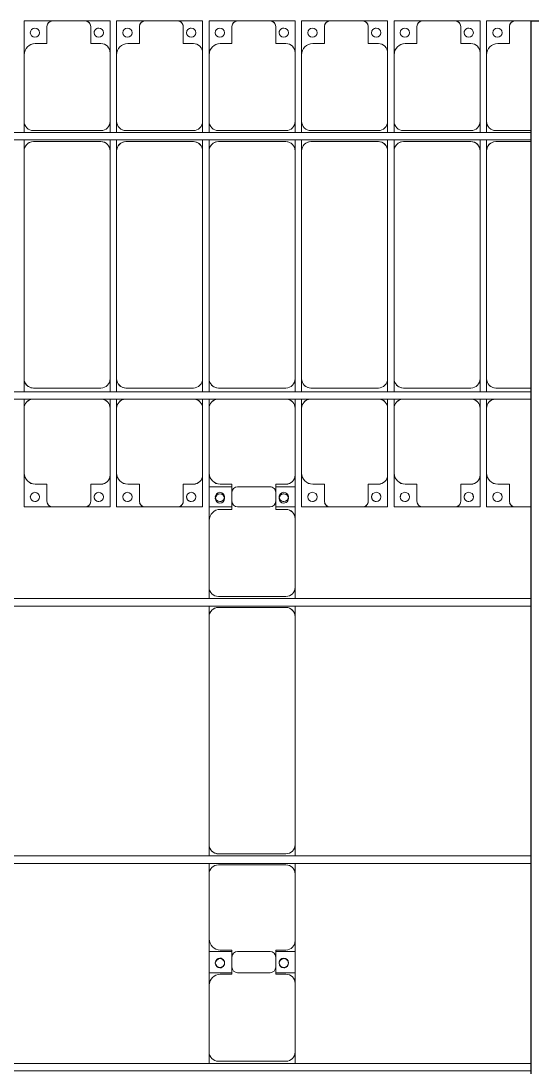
# Model space of a CAD drawing. Header units: millimetres. Extents: x -496478 to -186190, y -204059 to -87354.
# Drawn here: x -423992 to -421212, y -100933 to -95284 of the extents above; entities that cross this region are included whole.
import ezdxf

# ---------------------------------------------------------------- set-up
doc = ezdxf.new("R2010")
doc.units = ezdxf.units.MM
for name, color, linetype, lineweight in [('A-DETL-MBND', 5, 'Continuous', 9), ('A-GENM', 13, 'Continuous', 9), ('S-BEAM', 12, 'Continuous', 9)]:
    doc.layers.add(name, color=color, linetype=linetype, lineweight=lineweight)

# ---------------------------------------------------------------- blocks, each defined once
blk = doc.blocks.new('Dải phao đi lại kèm đỡ invester - DẢI PHAO ĐI LẠI-V1-BỐ TRÍ KHUNG KẾT CẤU BÈ PIN 01')
at = {"layer": 'A-DETL-MBND', "color": 8}
for p, q in [((14758.4, 1312.2), (14911.8, 1312.2)), ((14758.4, 1129.7), (14758.4, 1312.2)), ((14911.8, 1312.2), (14758.4, 1312.2)), ((15088.2, 1312.2), (14911.8, 1312.2)), ((15088.2, 1312.2), (15223.4, 1312.2)), ((15223.4, 1312.2), (15088.2, 1312.2)), ((15223.4, 1312.2), (15223.4, 1139.7)), ((15258.4, 1312.2), (15411.8, 1312.2)), ((15258.4, 1129.7), (15258.4, 1312.2)), ((15411.8, 1312.2), (15258.4, 1312.2)), ((15588.2, 1312.2), (15411.8, 1312.2)), ((15588.2, 1312.2), (15723.4, 1312.2)), ((15723.4, 1312.2), (15588.2, 1312.2)), ((15723.4, 1312.2), (15723.4, 1139.7)), ((15758.4, 1312.2), (15911.8, 1312.2)), ((15758.4, 1129.7), (15758.4, 1312.2)), ((15911.8, 1312.2), (15758.4, 1312.2)), ((16088.2, 1312.2), (15911.8, 1312.2)), ((16088.2, 1312.2), (16223.4, 1312.2)), ((16223.4, 1312.2), (16088.2, 1312.2)), ((16223.4, 1312.2), (16223.4, 1139.7)), ((16258.4, 1312.2), (16411.8, 1312.2)), ((16258.4, 1129.7), (16258.4, 1312.2)), ((16411.8, 1312.2), (16258.4, 1312.2)), ((16588.2, 1312.2), (16411.8, 1312.2)), ((16588.2, 1312.2), (16723.4, 1312.2)), ((16723.4, 1312.2), (16588.2, 1312.2)), ((16723.4, 1312.2), (16723.4, 1139.7)), ((16758.4, 1312.2), (16911.8, 1312.2)), ((16758.4, 1129.7), (16758.4, 1312.2)), ((16911.8, 1312.2), (16758.4, 1312.2)), ((17088.2, 1312.2), (16911.8, 1312.2)), ((17088.2, 1312.2), (17223.4, 1312.2)), ((17223.4, 1312.2), (17088.2, 1312.2)), ((17223.4, 1312.2), (17223.4, 1139.7)), ((17258.4, 1312.2), (17411.8, 1312.2)), ((17258.4, 1129.7), (17258.4, 1312.2)), ((17411.8, 1312.2), (17258.4, 1312.2)), ((17500, 1312.2), (17411.8, 1312.2)), ((14881.8, 1282.2), (14881.8, 1189.7)), ((15118.2, 1189.7), (15118.2, 1282.2)), ((15381.8, 1282.2), (15381.8, 1189.7)), ((15618.2, 1189.7), (15618.2, 1282.2)), ((15881.8, 1282.2), (15881.8, 1189.7)), ((16118.2, 1189.7), (16118.2, 1282.2)), ((16381.8, 1282.2), (16381.8, 1189.7)), ((16618.2, 1189.7), (16618.2, 1282.2)), ((16881.8, 1282.2), (16881.8, 1189.7)), ((17118.2, 1189.7), (17118.2, 1282.2)), ((17381.8, 1282.2), (17381.8, 1189.7)), ((14881.8, 1189.7), (14818.4, 1189.7)), ((15173.4, 1189.7), (15118.2, 1189.7)), ((15381.8, 1189.7), (15318.4, 1189.7)), ((15673.4, 1189.7), (15618.2, 1189.7)), ((15881.8, 1189.7), (15818.4, 1189.7)), ((16173.4, 1189.7), (16118.2, 1189.7)), ((16381.8, 1189.7), (16318.4, 1189.7)), ((16673.4, 1189.7), (16618.2, 1189.7)), ((16881.8, 1189.7), (16818.4, 1189.7)), ((17173.4, 1189.7), (17118.2, 1189.7)), ((17381.8, 1189.7), (17318.4, 1189.7)), ((15223.4, 769.7), (15223.4, 1139.7)), ((15723.4, 769.7), (15723.4, 1139.7)), ((16223.4, 769.7), (16223.4, 1139.7)), ((16723.4, 769.7), (16723.4, 1139.7)), ((17223.4, 769.7), (17223.4, 1139.7)), ((14758.4, 1129.7), (14758.4, 769.7)), ((15258.4, 1129.7), (15258.4, 769.7)), ((15758.4, 1129.7), (15758.4, 769.7)), ((16258.4, 1129.7), (16258.4, 769.7)), ((16758.4, 1129.7), (16758.4, 769.7)), ((17258.4, 1129.7), (17258.4, 769.7)), ((14758.4, 709.7), (14758.4, 769.7)), ((15223.4, 769.7), (15223.4, 709.7)), ((15258.4, 709.7), (15258.4, 769.7)), ((15723.4, 769.7), (15723.4, 709.7)), ((15758.4, 709.7), (15758.4, 769.7)), ((16223.4, 769.7), (16223.4, 709.7)), ((16258.4, 709.7), (16258.4, 769.7)), ((16723.4, 769.7), (16723.4, 709.7)), ((16758.4, 709.7), (16758.4, 769.7)), ((17223.4, 769.7), (17223.4, 709.7)), ((17258.4, 709.7), (17258.4, 769.7)), ((14808.4, 719.7), (15173.4, 719.7)), ((15308.4, 719.7), (15673.4, 719.7)), ((15808.4, 719.7), (16173.4, 719.7)), ((16308.4, 719.7), (16673.4, 719.7)), ((16808.4, 719.7), (17173.4, 719.7)), ((17308.4, 719.7), (17500, 719.7)), ((14758.4, 610.3), (14758.4, 669.7)), ((15173.4, 660.3), (14808.4, 660.3)), ((15223.4, 669.7), (15223.4, 610.3)), ((15258.4, 610.3), (15258.4, 669.7)), ((15673.4, 660.3), (15308.4, 660.3)), ((15723.4, 669.7), (15723.4, 610.3)), ((15758.4, 610.3), (15758.4, 669.7)), ((16173.4, 660.3), (15808.4, 660.3)), ((16223.4, 669.7), (16223.4, 610.3)), ((16258.4, 610.3), (16258.4, 669.7)), ((16673.4, 660.3), (16308.4, 660.3)), ((16723.4, 669.7), (16723.4, 610.3)), ((16758.4, 610.3), (16758.4, 669.7)), ((17173.4, 660.3), (16808.4, 660.3)), ((17223.4, 669.7), (17223.4, 610.3)), ((17258.4, 610.3), (17258.4, 669.7)), ((17500, 660.3), (17308.4, 660.3)), ((14758.4, 610.3), (14758.4, -620.3)), ((15223.4, -620.3), (15223.4, 610.3)), ((15258.4, 610.3), (15258.4, -620.3)), ((15723.4, -620.3), (15723.4, 610.3)), ((15758.4, 610.3), (15758.4, -620.3)), ((16223.4, -620.3), (16223.4, 610.3)), ((16258.4, 610.3), (16258.4, -620.3)), ((16723.4, -620.3), (16723.4, 610.3)), ((16758.4, 610.3), (16758.4, -620.3)), ((17223.4, -620.3), (17223.4, 610.3)), ((17258.4, 610.3), (17258.4, -620.3)), ((14758.4, -690.3), (14758.4, -620.3)), ((15223.4, -620.3), (15223.4, -690.3)), ((15258.4, -690.3), (15258.4, -620.3)), ((15723.4, -620.3), (15723.4, -690.3)), ((15758.4, -690.3), (15758.4, -620.3)), ((16223.4, -620.3), (16223.4, -690.3)), ((16258.4, -690.3), (16258.4, -620.3)), ((16723.4, -620.3), (16723.4, -690.3)), ((16758.4, -690.3), (16758.4, -620.3)), ((17223.4, -620.3), (17223.4, -690.3)), ((17258.4, -690.3), (17258.4, -620.3)), ((14808.4, -670.3), (15173.4, -670.3)), ((15308.4, -670.3), (15673.4, -670.3)), ((15808.4, -670.3), (16173.4, -670.3)), ((16308.4, -670.3), (16673.4, -670.3)), ((16808.4, -670.3), (17173.4, -670.3)), ((17308.4, -670.3), (17500, -670.3)), ((14758.4, -779.7), (14758.4, -730.3)), ((15223.4, -730.3), (15223.4, -779.7)), ((15258.4, -779.7), (15258.4, -730.3)), ((15723.4, -730.3), (15723.4, -779.7)), ((15758.4, -779.7), (15758.4, -730.3)), ((16223.4, -730.3), (16223.4, -779.7)), ((16258.4, -779.7), (16258.4, -730.3)), ((16723.4, -730.3), (16723.4, -779.7)), ((16758.4, -779.7), (16758.4, -730.3)), ((17223.4, -730.3), (17223.4, -779.7)), ((17258.4, -779.7), (17258.4, -730.3)), ((14758.4, -779.7), (14758.4, -1129.7)), ((15223.4, -1139.7), (15223.4, -779.7)), ((15258.4, -779.7), (15258.4, -1129.7)), ((15723.4, -1139.7), (15723.4, -779.7)), ((15758.4, -779.7), (15758.4, -1129.7)), ((16223.4, -1139.7), (16223.4, -779.7)), ((16258.4, -779.7), (16258.4, -1129.7)), ((16723.4, -1139.7), (16723.4, -779.7)), ((16758.4, -779.7), (16758.4, -1129.7)), ((17223.4, -1139.7), (17223.4, -779.7)), ((17258.4, -779.7), (17258.4, -1129.7)), ((14758.4, -1312.2), (14758.4, -1129.7)), ((15258.4, -1312.2), (15258.4, -1129.7)), ((15758.4, -1312.2), (15758.4, -1129.7)), ((16258.4, -1312.2), (16258.4, -1129.7)), ((16758.4, -1312.2), (16758.4, -1129.7)), ((17258.4, -1312.2), (17258.4, -1129.7)), ((15223.4, -1139.7), (15223.4, -1312.2)), ((15723.4, -1139.7), (15723.4, -1312.2)), ((16223.4, -1139.7), (16223.4, -1312.2)), ((16723.4, -1139.7), (16723.4, -1312.2)), ((17223.4, -1139.7), (17223.4, -1312.2)), ((14818.4, -1189.7), (14881.8, -1189.7)), ((14881.8, -1189.7), (14881.8, -1282.2)), ((15118.2, -1282.2), (15118.2, -1189.7)), ((15118.2, -1189.7), (15173.4, -1189.7)), ((15318.4, -1189.7), (15381.8, -1189.7)), ((15381.8, -1189.7), (15381.8, -1282.2)), ((15618.2, -1282.2), (15618.2, -1189.7)), ((15618.2, -1189.7), (15673.4, -1189.7)), ((15818.4, -1189.7), (15881.8, -1189.7)), ((15881.8, -1189.7), (15881.8, -1282.2)), ((16118.2, -1282.2), (16118.2, -1189.7)), ((16118.2, -1189.7), (16173.4, -1189.7)), ((16318.4, -1189.7), (16381.8, -1189.7)), ((16381.8, -1189.7), (16381.8, -1282.2)), ((16618.2, -1282.2), (16618.2, -1189.7)), ((16618.2, -1189.7), (16673.4, -1189.7)), ((16818.4, -1189.7), (16881.8, -1189.7)), ((16881.8, -1189.7), (16881.8, -1282.2)), ((17118.2, -1282.2), (17118.2, -1189.7)), ((17118.2, -1189.7), (17173.4, -1189.7)), ((17318.4, -1189.7), (17381.8, -1189.7)), ((17381.8, -1189.7), (17381.8, -1282.2)), ((14911.8, -1312.2), (14758.4, -1312.2)), ((14758.4, -1312.2), (14911.8, -1312.2)), ((14911.8, -1312.2), (15088.2, -1312.2)), ((15223.4, -1312.2), (15088.2, -1312.2)), ((15088.2, -1312.2), (15223.4, -1312.2)), ((15411.8, -1312.2), (15258.4, -1312.2)), ((15258.4, -1312.2), (15411.8, -1312.2)), ((15411.8, -1312.2), (15588.2, -1312.2)), ((15723.4, -1312.2), (15588.2, -1312.2)), ((15588.2, -1312.2), (15723.4, -1312.2)), ((15881.8, -1312.2), (15758.4, -1312.2)), ((15911.8, -1312.2), (16088.2, -1312.2)), ((16223.4, -1312.2), (16118.2, -1312.2)), ((16411.8, -1312.2), (16258.4, -1312.2)), ((16258.4, -1312.2), (16411.8, -1312.2)), ((16411.8, -1312.2), (16588.2, -1312.2)), ((16723.4, -1312.2), (16588.2, -1312.2)), ((16588.2, -1312.2), (16723.4, -1312.2)), ((16911.8, -1312.2), (16758.4, -1312.2)), ((16758.4, -1312.2), (16911.8, -1312.2)), ((16911.8, -1312.2), (17088.2, -1312.2)), ((17223.4, -1312.2), (17088.2, -1312.2)), ((17088.2, -1312.2), (17223.4, -1312.2)), ((17411.8, -1312.2), (17258.4, -1312.2)), ((17258.4, -1312.2), (17411.8, -1312.2)), ((17411.8, -1312.2), (17500, -1312.2))]:
    blk.add_line(p, q, dxfattribs=at)
for centre, radius, start, end in [((14911.8, 1282.2), 30, 90, 180), ((14911.8, 1282.2), 30, 90, 165), ((14911.8, 1282.2), 30, 90, 105), ((14911.8, 1282.2), 30, 90, 105), ((15088.2, 1282.2), 30, 360, 90), ((15088.2, 1282.2), 30, 75, 90), ((15088.2, 1282.2), 30, 15, 90), ((15088.2, 1282.2), 30, 75, 90), ((15411.8, 1282.2), 30, 90, 180), ((15411.8, 1282.2), 30, 90, 165), ((15411.8, 1282.2), 30, 90, 105), ((15411.8, 1282.2), 30, 90, 105), ((15588.2, 1282.2), 30, 360, 90), ((15588.2, 1282.2), 30, 75, 90), ((15588.2, 1282.2), 30, 15, 90), ((15588.2, 1282.2), 30, 75, 90), ((15911.8, 1282.2), 30, 90, 180), ((15911.8, 1282.2), 30, 90, 165), ((15911.8, 1282.2), 30, 90, 105), ((15911.8, 1282.2), 30, 90, 105), ((16088.2, 1282.2), 30, 360, 90), ((16088.2, 1282.2), 30, 75, 90), ((16088.2, 1282.2), 30, 15, 90), ((16088.2, 1282.2), 30, 75, 90), ((16411.8, 1282.2), 30, 90, 180), ((16411.8, 1282.2), 30, 90, 165), ((16411.8, 1282.2), 30, 90, 105), ((16411.8, 1282.2), 30, 90, 105), ((16588.2, 1282.2), 30, 0, 90), ((16588.2, 1282.2), 30, 75, 90), ((16588.2, 1282.2), 30, 15, 90), ((16588.2, 1282.2), 30, 75, 90), ((16911.8, 1282.2), 30, 90, 180), ((16911.8, 1282.2), 30, 90, 165), ((16911.8, 1282.2), 30, 90, 105), ((16911.8, 1282.2), 30, 90, 105), ((17088.2, 1282.2), 30, 360, 90), ((17088.2, 1282.2), 30, 75, 90), ((17088.2, 1282.2), 30, 15, 90), ((17088.2, 1282.2), 30, 75, 90), ((17411.8, 1282.2), 30, 90, 180), ((17411.8, 1282.2), 30, 90, 165), ((17411.8, 1282.2), 30, 90, 105), ((17411.8, 1282.2), 30, 90, 105), ((14816.8, 1248.6), 25, 90, 270), ((14816.8, 1248.6), 25, 270, 90), ((15161.8, 1248.6), 25, 90, 270), ((15161.8, 1248.6), 25, 150, 180), ((15161.8, 1248.6), 25, 120, 135), ((15161.8, 1248.6), 25, 90, 105), ((15161.8, 1248.6), 25, 270, 90), ((15316.8, 1248.6), 25, 90, 270), ((15316.8, 1248.6), 25, 270, 90), ((15661.8, 1248.6), 25, 90, 270), ((15661.8, 1248.6), 25, 150, 180), ((15661.8, 1248.6), 25, 120, 135), ((15661.8, 1248.6), 25, 90, 105), ((15661.8, 1248.6), 25, 270, 90), ((15816.8, 1248.6), 25, 90, 270), ((15816.8, 1248.6), 25, 270, 90), ((16161.8, 1248.6), 25, 90, 270), ((16161.8, 1248.6), 25, 150, 180), ((16161.8, 1248.6), 25, 120, 135), ((16161.8, 1248.6), 25, 90, 105), ((16161.8, 1248.6), 25, 270, 90), ((16316.8, 1248.6), 25, 90, 270), ((16316.8, 1248.6), 25, 270, 90), ((16661.8, 1248.6), 25, 90, 270), ((16661.8, 1248.6), 25, 150, 180), ((16661.8, 1248.6), 25, 120, 135), ((16661.8, 1248.6), 25, 90, 105), ((16661.8, 1248.6), 25, 270, 90), ((16816.8, 1248.6), 25, 90, 270), ((16816.8, 1248.6), 25, 270, 90), ((17161.8, 1248.6), 25, 90, 270), ((17161.8, 1248.6), 25, 150, 180), ((17161.8, 1248.6), 25, 120, 135), ((17161.8, 1248.6), 25, 90, 105), ((17161.8, 1248.6), 25, 270, 90), ((17316.8, 1248.6), 25, 90, 270), ((17316.8, 1248.6), 25, 270, 90), ((14818.4, 1129.7), 60, 90, 180), ((14818.4, 1129.7), 60, 90, 135), ((15173.4, 1139.7), 50, 360, 90), ((15173.4, 1139.7), 50, 45, 90), ((15318.4, 1129.7), 60, 90, 180), ((15318.4, 1129.7), 60, 90, 135), ((15673.4, 1139.7), 50, 0, 90), ((15673.4, 1139.7), 50, 45, 90), ((15818.4, 1129.7), 60, 90, 180), ((15818.4, 1129.7), 60, 90, 135), ((16173.4, 1139.7), 50, 0, 90), ((16173.4, 1139.7), 50, 45, 90), ((16318.4, 1129.7), 60, 90, 180), ((16318.4, 1129.7), 60, 90, 135), ((16673.4, 1139.7), 50, 360, 90), ((16673.4, 1139.7), 50, 45, 90), ((16818.4, 1129.7), 60, 90, 180), ((16818.4, 1129.7), 60, 90, 135), ((17173.4, 1139.7), 50, 0, 90), ((17173.4, 1139.7), 50, 45, 90), ((17318.4, 1129.7), 60, 90, 180), ((17318.4, 1129.7), 60, 90, 135), ((14808.4, 769.7), 50, 180, 270), ((15173.4, 769.7), 50, 270, 360), ((15308.4, 769.7), 50, 180, 270), ((15673.4, 769.7), 50, 270, 0), ((15808.4, 769.7), 50, 180, 270), ((16173.4, 769.7), 50, 270, 0), ((16308.4, 769.7), 50, 180, 270), ((16673.4, 769.7), 50, 270, 0), ((16808.4, 769.7), 50, 180, 270), ((17173.4, 769.7), 50, 270, 360), ((17308.4, 769.7), 50, 180, 270), ((14808.4, 769.7), 50, 225, 270), ((15173.4, 769.7), 50, 270, 315), ((15308.4, 769.7), 50, 225, 270), ((15673.4, 769.7), 50, 270, 315), ((15808.4, 769.7), 50, 225, 270), ((16173.4, 769.7), 50, 270, 315), ((16308.4, 769.7), 50, 225, 270), ((16673.4, 769.7), 50, 270, 315), ((16808.4, 769.7), 50, 225, 270), ((17173.4, 769.7), 50, 270, 315), ((17308.4, 769.7), 50, 225, 270), ((14808.4, 610.3), 50, 90, 180), ((14808.4, 610.3), 50, 108.182, 180), ((15173.4, 610.3), 50, 360, 90), ((15173.4, 610.3), 50, 15, 90), ((15308.4, 610.3), 50, 90, 180), ((15308.4, 610.3), 50, 105, 180), ((15673.4, 610.3), 50, 0, 90), ((15673.4, 610.3), 50, 15, 90), ((15808.4, 610.3), 50, 90, 180), ((15808.4, 610.3), 50, 105, 180), ((16173.4, 610.3), 50, 0, 90), ((16173.4, 610.3), 50, 15, 90), ((16308.4, 610.3), 50, 90, 180), ((16308.4, 610.3), 50, 105, 180), ((16673.4, 610.3), 50, 360, 90), ((16673.4, 610.3), 50, 15, 90), ((16808.4, 610.3), 50, 90, 180), ((16808.4, 610.3), 50, 105, 180), ((17173.4, 610.3), 50, 360, 90), ((17173.4, 610.3), 50, 15, 90), ((17308.4, 610.3), 50, 90, 180), ((17308.4, 610.3), 50, 105, 180), ((14808.4, -620.3), 50, 180, 270), ((15173.4, -620.3), 50, 270, 360), ((15173.4, -620.3), 50, 270, 360), ((15308.4, -620.3), 50, 180, 270), ((15673.4, -620.3), 50, 270, 360), ((15673.4, -620.3), 50, 270, 360), ((15808.4, -620.3), 50, 180, 270), ((16173.4, -620.3), 50, 270, 0), ((16173.4, -620.3), 50, 270, 0), ((16308.4, -620.3), 50, 180, 270), ((16673.4, -620.3), 50, 270, 360), ((16673.4, -620.3), 50, 270, 360), ((16808.4, -620.3), 50, 180, 270), ((17173.4, -620.3), 50, 270, 0), ((17173.4, -620.3), 50, 270, 0), ((17308.4, -620.3), 50, 180, 270), ((14808.4, -620.3), 50, 195, 251.7962), ((14808.4, -620.3), 50, 255, 270), ((15308.4, -620.3), 50, 195, 270), ((15808.4, -620.3), 50, 195, 270), ((16308.4, -620.3), 50, 195, 270), ((16808.4, -620.3), 50, 195, 270), ((17308.4, -620.3), 50, 195, 270), ((14808.4, -779.7), 50, 95.7981, 180), ((14808.4, -779.7), 50, 95.7981, 135), ((15173.4, -779.7), 50, 360, 84.2019), ((15173.4, -779.7), 50, 45, 84.2019), ((15308.4, -779.7), 50, 95.7981, 180), ((15308.4, -779.7), 50, 95.7981, 135), ((15673.4, -779.7), 50, 360, 84.2019), ((15673.4, -779.7), 50, 45, 84.2019), ((15808.4, -779.7), 50, 95.7981, 180), ((15808.4, -779.7), 50, 95.7981, 135), ((16173.4, -779.7), 50, 360, 84.2019), ((16173.4, -779.7), 50, 45, 84.2019), ((16308.4, -779.7), 50, 95.7981, 180), ((16308.4, -779.7), 50, 95.7981, 135), ((16673.4, -779.7), 50, 360, 84.2019), ((16673.4, -779.7), 50, 45, 84.2019), ((16808.4, -779.7), 50, 95.7981, 180), ((16808.4, -779.7), 50, 95.7981, 135), ((17173.4, -779.7), 50, 360, 84.2019), ((17173.4, -779.7), 50, 45, 84.2019), ((17308.4, -779.7), 50, 95.7981, 180), ((17308.4, -779.7), 50, 95.7981, 135), ((14818.4, -1129.7), 60, 180, 270), ((15318.4, -1129.7), 60, 180, 270), ((15818.4, -1129.7), 60, 180, 270), ((16318.4, -1129.7), 60, 180, 270), ((16818.4, -1129.7), 60, 180, 270), ((17318.4, -1129.7), 60, 180, 270), ((14818.4, -1129.7), 60, 225, 270), ((15173.4, -1139.7), 50, 270, 360), ((15173.4, -1139.7), 50, 270, 315), ((15318.4, -1129.7), 60, 225, 270), ((15673.4, -1139.7), 50, 270, 360), ((15673.4, -1139.7), 50, 270, 315), ((15818.4, -1129.7), 60, 225, 270), ((16173.4, -1139.7), 50, 270, 360), ((16173.4, -1139.7), 50, 270, 315), ((16318.4, -1129.7), 60, 225, 270), ((16673.4, -1139.7), 50, 270, 360), ((16673.4, -1139.7), 50, 270, 315), ((16818.4, -1129.7), 60, 225, 270), ((17173.4, -1139.7), 50, 270, 360), ((17173.4, -1139.7), 50, 270, 315), ((17318.4, -1129.7), 60, 225, 270), ((14816.8, -1258.6), 25, 90, 270), ((14816.8, -1258.6), 25, 270, 90), ((15161.8, -1258.6), 25, 90, 270), ((15161.8, -1258.6), 25, 270, 90), ((15316.8, -1258.6), 25, 90, 270), ((15316.8, -1258.6), 25, 270, 90), ((15661.8, -1258.6), 25, 90, 270), ((15661.8, -1258.6), 25, 270, 90), ((15816.8, -1258.6), 25, 90, 270), ((15816.8, -1258.6), 25, 270, 90), ((16161.8, -1258.6), 25, 90, 270), ((16161.8, -1258.6), 25, 270, 90), ((16316.8, -1258.6), 25, 90, 270), ((16316.8, -1258.6), 25, 270, 90), ((16661.8, -1258.6), 25, 90, 270), ((16661.8, -1258.6), 25, 270, 90), ((16816.8, -1258.6), 25, 90, 270), ((16816.8, -1258.6), 25, 270, 90), ((17161.8, -1258.6), 25, 90, 270), ((17161.8, -1258.6), 25, 270, 90), ((17316.8, -1258.6), 25, 90, 270), ((17316.8, -1258.6), 25, 270, 90), ((14816.8, -1258.6), 25, 165, 180), ((14816.8, -1258.6), 25, 270, 285), ((14911.8, -1282.2), 30, 180, 270), ((14911.8, -1282.2), 30, 195, 270), ((15088.2, -1282.2), 30, 270, 0), ((15088.2, -1282.2), 30, 270, 345), ((15088.2, -1282.2), 30, 315, 330), ((15088.2, -1282.2), 30, 315, 330), ((15161.8, -1258.6), 25, 165, 270), ((15161.8, -1258.6), 25, 360, 15), ((15316.8, -1258.6), 25, 165, 180), ((15316.8, -1258.6), 25, 270, 285), ((15411.8, -1282.2), 30, 180, 270), ((15411.8, -1282.2), 30, 195, 270), ((15588.2, -1282.2), 30, 270, 0), ((15588.2, -1282.2), 30, 270, 345), ((15588.2, -1282.2), 30, 315, 330), ((15588.2, -1282.2), 30, 315, 330), ((15661.8, -1258.6), 25, 165, 270), ((15661.8, -1258.6), 25, 360, 15), ((15816.8, -1258.6), 25, 270, 285), ((15911.8, -1282.2), 30, 180, 270), ((16088.2, -1282.2), 30, 270, 360), ((16161.8, -1258.6), 25, 165, 270), ((16316.8, -1258.6), 25, 165, 180), ((16316.8, -1258.6), 25, 270, 285), ((16411.8, -1282.2), 30, 180, 270), ((16411.8, -1282.2), 30, 195, 270), ((16588.2, -1282.2), 30, 270, 0), ((16588.2, -1282.2), 30, 270, 345), ((16588.2, -1282.2), 30, 315, 330), ((16588.2, -1282.2), 30, 315, 330), ((16661.8, -1258.6), 25, 165, 270), ((16661.8, -1258.6), 25, 0, 15), ((16816.8, -1258.6), 25, 165, 180), ((16816.8, -1258.6), 25, 270, 285), ((16911.8, -1282.2), 30, 180, 270), ((16911.8, -1282.2), 30, 195, 270), ((17088.2, -1282.2), 30, 270, 0), ((17088.2, -1282.2), 30, 270, 345), ((17088.2, -1282.2), 30, 315, 330), ((17088.2, -1282.2), 30, 315, 330), ((17161.8, -1258.6), 25, 165, 270), ((17161.8, -1258.6), 25, 0, 15), ((17316.8, -1258.6), 25, 165, 180), ((17316.8, -1258.6), 25, 270, 285), ((17411.8, -1282.2), 30, 180, 270), ((17411.8, -1282.2), 30, 195, 270), ((14911.8, -1282.2), 30, 255, 270), ((14911.8, -1282.2), 30, 255, 270), ((15088.2, -1282.2), 30, 270, 285), ((15088.2, -1282.2), 30, 270, 285), ((15411.8, -1282.2), 30, 255, 270), ((15411.8, -1282.2), 30, 255, 270), ((15588.2, -1282.2), 30, 270, 285), ((15588.2, -1282.2), 30, 270, 285), ((16411.8, -1282.2), 30, 255, 270), ((16411.8, -1282.2), 30, 255, 270), ((16588.2, -1282.2), 30, 270, 285), ((16588.2, -1282.2), 30, 270, 285), ((16911.8, -1282.2), 30, 255, 270), ((16911.8, -1282.2), 30, 255, 270), ((17088.2, -1282.2), 30, 270, 285), ((17088.2, -1282.2), 30, 270, 285), ((17411.8, -1282.2), 30, 255, 270), ((17411.8, -1282.2), 30, 255, 270)]:
    blk.add_arc(centre, radius, start, end, dxfattribs=at)
blk = doc.blocks.new('Dai phao do pin - DẢI PHAO ĐỠ PIN-V9-BỐ TRÍ KHUNG KẾT CẤU BÈ PIN 01')
at = {"layer": 'A-DETL-MBND', "color": 8}
for p, q in [((65968, 241.6), (66029.7, 241.6)), ((66389.7, 241.6), (66029.7, 241.6)), ((66389.7, 241.6), (66572.2, 241.6)), ((66457.8, 241.6), (66640.3, 241.6)), ((66457.8, 118.2), (66457.8, 241.6)), ((66572.2, 241.6), (66572.2, 118.2)), ((66990.3, 241.6), (66640.3, 241.6)), ((66990.3, 241.6), (67048, 241.6)), ((67088, 241.6), (67149.7, 241.6)), ((68380.3, 241.6), (67149.7, 241.6)), ((68380.3, 241.6), (68438, 241.6)), ((68478, 241.6), (68539.7, 241.6)), ((68899.7, 241.6), (68539.7, 241.6)), ((68899.7, 241.6), (69082.2, 241.6)), ((69082.2, 241.6), (69082.2, 118.2)), ((65979.7, 191.6), (65979.7, -173.4)), ((66449.7, 118.2), (66449.7, 181.6)), ((66580.3, 181.6), (66580.3, 118.2)), ((67040.3, -173.4), (67040.3, 191.6)), ((67099.7, 191.6), (67099.7, -173.4)), ((68430.3, -173.4), (68430.3, 191.6)), ((68489.7, 191.6), (68489.7, -173.4)), ((68959.7, 118.2), (68959.7, 181.6)), ((66542.2, 118.2), (66449.7, 118.2)), ((66580.3, 118.2), (66487.8, 118.2)), ((69052.2, 118.2), (68959.7, 118.2)), ((66457.8, 88.2), (66457.8, -88.2)), ((66572.2, -88.2), (66572.2, 88.2)), ((69082.2, -88.2), (69082.2, 88.2)), ((66449.7, -173.4), (66449.7, -118.2)), ((66449.7, -118.2), (66542.2, -118.2)), ((66457.8, -223.4), (66457.8, -118.2)), ((66487.8, -118.2), (66580.3, -118.2)), ((66572.2, -118.2), (66572.2, -223.4)), ((66580.3, -118.2), (66580.3, -173.4)), ((68959.7, -173.4), (68959.7, -118.2)), ((68959.7, -118.2), (69052.2, -118.2)), ((69082.2, -118.2), (69082.2, -223.4)), ((66029.7, -223.4), (65968, -223.4)), ((66029.7, -223.4), (66399.7, -223.4)), ((66572.2, -223.4), (66399.7, -223.4)), ((66630.3, -223.4), (66457.8, -223.4)), ((66630.3, -223.4), (66990.3, -223.4)), ((67048, -223.4), (66990.3, -223.4)), ((67149.7, -223.4), (67088, -223.4)), ((67149.7, -223.4), (68380.3, -223.4)), ((68438, -223.4), (68380.3, -223.4)), ((68539.7, -223.4), (68478, -223.4)), ((68539.7, -223.4), (68909.7, -223.4)), ((69082.2, -223.4), (68909.7, -223.4))]:
    blk.add_line(p, q, dxfattribs=at)
for centre, radius, start, end in [((66029.7, 191.6), 50, 90, 180), ((66029.7, 191.6), 50, 135, 180), ((66389.7, 181.6), 60, 0, 90), ((66640.3, 181.6), 60, 90, 180), ((66990.3, 191.6), 50, 0, 90), ((66990.3, 191.6), 50, 0, 45), ((67149.7, 191.6), 50, 90, 180), ((67149.7, 191.6), 50, 105, 180), ((68380.3, 191.6), 50, 0, 90), ((68380.3, 191.6), 50, 15, 90), ((68539.7, 191.6), 50, 90, 180), ((68539.7, 191.6), 50, 135, 180), ((68899.7, 181.6), 60, 0, 90), ((66389.7, 181.6), 60, 0, 45), ((66508.6, 183.2), 25, 0, 180), ((66508.6, 183.2), 25, 180, 0), ((66511.4, 183.2), 25, 0, 180), ((66511.4, 183.2), 25, 180, 0), ((66511.4, 183.2), 25, 180, 195), ((66640.3, 181.6), 60, 135, 180), ((68899.7, 181.6), 60, 0, 45), ((69018.6, 183.2), 25, 0, 180), ((69018.6, 183.2), 25, 180, 360), ((66487.8, 88.2), 30, 90, 180), ((66542.2, 88.2), 30, 360, 90), ((69052.2, 88.2), 30, 0, 90), ((66487.8, -88.2), 30, 180, 270), ((66542.2, -88.2), 30, 270, 360), ((69052.2, -88.2), 30, 270, 0), ((66508.6, -161.8), 25, 0, 180), ((66508.6, -161.8), 25, 180, 0), ((66511.4, -161.8), 25, 0, 180), ((66511.4, -161.8), 25, 120, 180), ((66511.4, -161.8), 25, 180, 360), ((66511.4, -161.8), 25, 75, 105), ((66508.6, -161.8), 25, 75, 90), ((66508.6, -161.8), 25, 30, 45), ((66508.6, -161.8), 25, 0, 15), ((69018.6, -161.8), 25, 0, 180), ((69018.6, -161.8), 25, 180, 0), ((69018.6, -161.8), 25, 60, 90), ((69018.6, -161.8), 25, 30, 45), ((69018.6, -161.8), 25, 0, 15), ((66029.7, -173.4), 50, 180, 270), ((66029.7, -173.4), 50, 180, 225), ((66399.7, -173.4), 50, 270, 0), ((66399.7, -173.4), 50, 315, 0), ((66630.3, -173.4), 50, 180, 270), ((66630.3, -173.4), 50, 180, 225), ((66990.3, -173.4), 50, 270, 0), ((66990.3, -173.4), 50, 315, 360), ((67149.7, -173.4), 50, 180, 270), ((67149.7, -173.4), 50, 180, 270), ((68380.3, -173.4), 50, 270, 0), ((68380.3, -173.4), 50, 285, 0), ((68539.7, -173.4), 50, 180, 270), ((68539.7, -173.4), 50, 180, 225), ((68909.7, -173.4), 50, 270, 360), ((68909.7, -173.4), 50, 315, 360)]:
    blk.add_arc(centre, radius, start, end, dxfattribs=at)
blk = doc.blocks.new('Dầm C52 - Dầm C52-19519-BỐ TRÍ KHUNG KẾT CẤU BÈ PIN 01')
at = {"layer": 'S-BEAM', "color": 1}
for p, q in [((56500, 20), (62460, 20)), ((62460, -20), (56500, -20))]:
    blk.add_line(p, q, dxfattribs=at)
blk = doc.blocks.new('Dầm C52 - Hộp 40x60-24147-BỐ TRÍ KHUNG KẾT CẤU BÈ PIN 01')
at = {"layer": 'S-BEAM', "color": 3, "lineweight": 25}
for p, q in [((-37857.1, 20), (37857.1, 20)), ((37857.1, 20), (37857.1, -20))]:
    blk.add_line(p, q, dxfattribs=at)
blk = doc.blocks.new('HOBANMONG_BEPIN 1_rvt-1-BỐ TRÍ KHUNG KẾT CẤU BÈ PIN 01')
at = {"layer": 'A-GENM', "lineweight": 9}
for name, p, rotation in [('Dải phao đi lại kèm đỡ invester - DẢI PHAO ĐI LẠI-V1-BỐ TRÍ KHUNG KẾT CẤU BÈ PIN 01', (-438732.7, -96596), 0.0007586099545854), ('Dai phao do pin - DẢI PHAO ĐỠ PIN-V9-BỐ TRÍ KHUNG KẾT CẤU BÈ PIN 01', (-422731.7, -166881.5), 90.00075860989342)]:
    blk.add_blockref(name, p, dxfattribs=dict(at, rotation=rotation))
at = {"layer": 'S-BEAM', "lineweight": 9}
for name, p, rotation in [('Dầm C52 - Hộp 40x60-24147-BỐ TRÍ KHUNG KẾT CẤU BÈ PIN 01', (-421212.2, -133140.7), 90.00075860989166), ('Dầm C52 - Dầm C52-19519-BỐ TRÍ KHUNG KẾT CẤU BÈ PIN 01', (-364732.7, -95905.4), 180.0007586094741), ('Dầm C52 - Dầm C52-19519-BỐ TRÍ KHUNG KẾT CẤU BÈ PIN 01', (-364732.7, -97305.4), 180.0007586094741), ('Dầm C52 - Dầm C52-19519-BỐ TRÍ KHUNG KẾT CẤU BÈ PIN 01', (-364732.6, -98422.7), 180.0007586094741), ('Dầm C52 - Dầm C52-19519-BỐ TRÍ KHUNG KẾT CẤU BÈ PIN 01', (-364732.6, -99812.7), 180.0007586094741), ('Dầm C52 - Dầm C52-19519-BỐ TRÍ KHUNG KẾT CẤU BÈ PIN 01', (-364732.6, -100932.7), 180.0007586094741)]:
    blk.add_blockref(name, p, dxfattribs=dict(at, rotation=rotation))

msp = doc.modelspace()

# ---------------------------------------------------------------- block references
at = {"lineweight": 5}
msp.add_blockref('HOBANMONG_BEPIN 1_rvt-1-BỐ TRÍ KHUNG KẾT CẤU BÈ PIN 01', (0, 0), dxfattribs=at)

doc.saveas('drawing.dxf')
